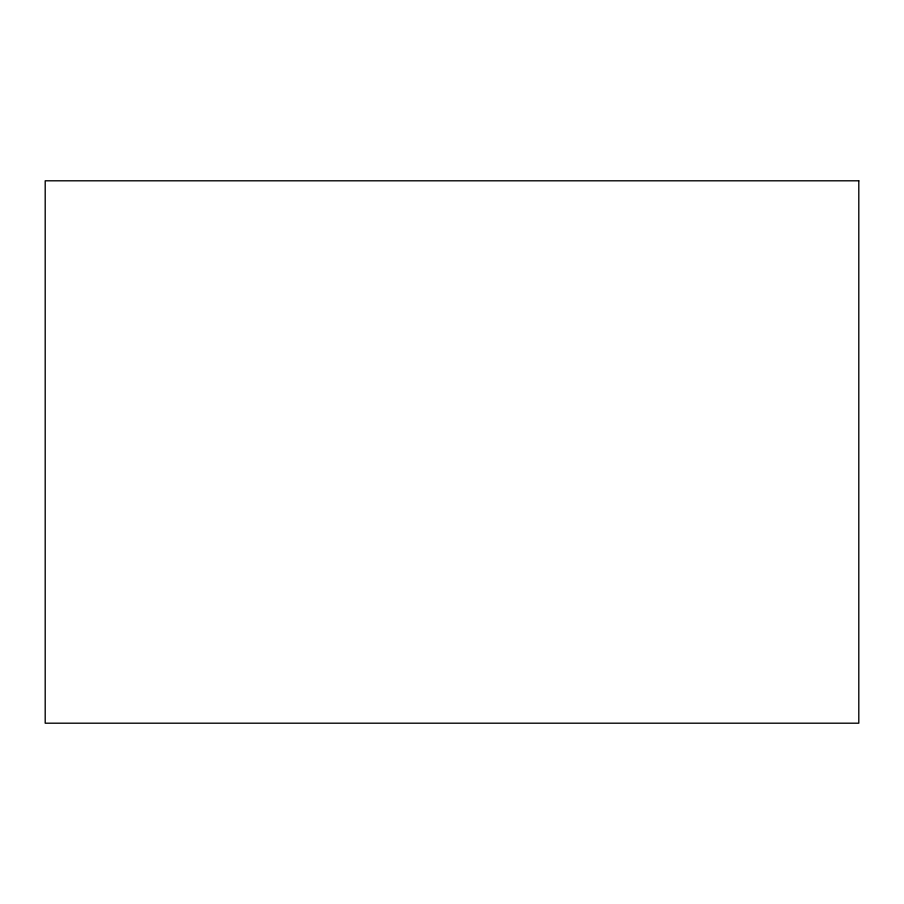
<?xml version="1.0" encoding="UTF-8"?>
<svg xmlns="http://www.w3.org/2000/svg" width="904" height="904" viewBox="0 0 904 904"><rect width="100%" height="100%" fill="white"/><g stroke="black" fill="none" stroke-linecap="round" stroke-linejoin="round"><path stroke-width="1.36" d="M858.8 180.8L45.2 180.8L45.2 723.2L858.8 723.2L858.8 180.8"/></g></svg>
